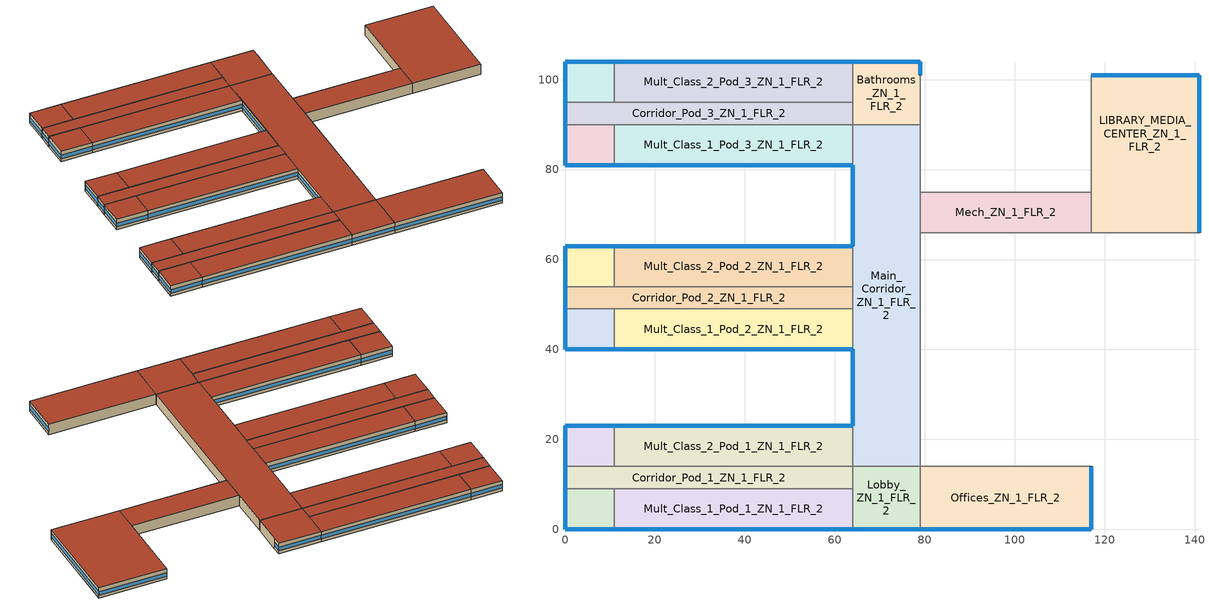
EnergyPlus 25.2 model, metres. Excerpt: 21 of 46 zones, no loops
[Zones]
Bathrooms_ZN_1_FLR_2
 floor to Bathrooms_ZN_1_FLR_1 (int_slab_floor): 64,104 79,104 79,90 64,90 z4
 wall outside (nonres_ext_wall): 79,101 79,104 64,104 z4:8
 wall to Main_Corridor_ZN_1_FLR_2 (int_wall): 64,90 79,90 z4:8
 wall to Auditorium_ZN_1_FLR_1 (nonres_ext_wall): 79,90 79,101 z4:8
 wall to Mult_Class_2_Pod_3_ZN_1_FLR_2 (int_wall): 64,104 64,95 z4:8
 wall to Corridor_Pod_3_ZN_1_FLR_2 (int_wall): 64,95 64,90 z4:8
 window (NonresWindow_U_0.37_SHGC_0.38): 79,101.05 79,103.95 z5.1:6.55; 78.95,104 64.05,104 z5.1:6.51
 roof outside (nonres_roof): 64,90 79,90 79,104 64,104 z8
Corner_Class_1_Pod_1_ZN_1_FLR_2
 floor to Corner_Class_1_Pod_1_ZN_1_FLR_1 (int_slab_floor): 0,9 11,9 11,0 0,0 z4
 wall outside (nonres_ext_wall): 0,9 0,0 11,0 z4:8
 wall to Mult_Class_1_Pod_1_ZN_1_FLR_2 (int_wall): 11,0 11,9 z4:8
 wall to Corridor_Pod_1_ZN_1_FLR_2 (int_wall): 11,9 0,9 z4:8
 window (NonresWindow_U_0.37_SHGC_0.38): 0.05,0 10.95,0 z5.1:6.51; 0,8.95 0,0.05 z5.1:6.52
 roof outside (nonres_roof): 0,0 11,0 11,9 0,9 z8
Corner_Class_1_Pod_2_ZN_1_FLR_2
 floor to Corner_Class_1_Pod_2_ZN_1_FLR_1 (int_slab_floor): 0,49 11,49 11,40 0,40 z4
 wall outside (nonres_ext_wall): 0,49 0,40 11,40 z4:8
 wall to Mult_Class_1_Pod_2_ZN_1_FLR_2 (int_wall): 11,40 11,49 z4:8
 wall to Corridor_Pod_2_ZN_1_FLR_2 (int_wall): 11,49 0,49 z4:8
 window (NonresWindow_U_0.37_SHGC_0.38): 0.05,40 10.95,40 z5.1:6.51; 0,48.95 0,40.05 z5.1:6.52
 roof outside (nonres_roof): 0,40 11,40 11,49 0,49 z8
Corner_Class_1_Pod_3_ZN_1_FLR_2
 floor to Corner_Class_1_Pod_3_ZN_1_FLR_1 (int_slab_floor): 0,90 11,90 11,81 0,81 z4
 wall outside (nonres_ext_wall): 0,90 0,81 11,81 z4:8
 wall to Mult_Class_1_Pod_3_ZN_1_FLR_2 (int_wall): 11,81 11,90 z4:8
 wall to Corridor_Pod_3_ZN_1_FLR_2 (int_wall): 11,90 0,90 z4:8
 window (NonresWindow_U_0.37_SHGC_0.38): 0.05,81 10.95,81 z5.1:6.51; 0,89.95 0,81.05 z5.1:6.52
 roof outside (nonres_roof): 0,81 11,81 11,90 0,90 z8
Corner_Class_2_Pod_1_ZN_1_FLR_2
 floor to Corner_Class_2_Pod_1_ZN_1_FLR_1 (int_slab_floor): 0,23 11,23 11,14 0,14 z4
 wall outside (nonres_ext_wall): 11,23 0,23 0,14 z4:8
 wall to Corridor_Pod_1_ZN_1_FLR_2 (int_wall): 0,14 11,14 z4:8
 wall to Mult_Class_2_Pod_1_ZN_1_FLR_2 (int_wall): 11,14 11,23 z4:8
 window (NonresWindow_U_0.37_SHGC_0.38): 10.95,23 0.05,23 z5.1:6.51; 0,22.95 0,14.05 z5.1:6.52
 roof outside (nonres_roof): 0,14 11,14 11,23 0,23 z8
Corner_Class_2_Pod_2_ZN_1_FLR_2
 floor to Corner_Class_2_Pod_2_ZN_1_FLR_1 (int_slab_floor): 0,63 11,63 11,54 0,54 z4
 wall outside (nonres_ext_wall): 11,63 0,63 0,54 z4:8
 wall to Corridor_Pod_2_ZN_1_FLR_2 (int_wall): 0,54 11,54 z4:8
 wall to Mult_Class_2_Pod_2_ZN_1_FLR_2 (int_wall): 11,54 11,63 z4:8
 window (NonresWindow_U_0.37_SHGC_0.38): 10.95,63 0.05,63 z5.1:6.51; 0,62.95 0,54.05 z5.1:6.52
 roof outside (nonres_roof): 0,54 11,54 11,63 0,63 z8
Corner_Class_2_Pod_3_ZN_1_FLR_2
 floor to Corner_Class_2_Pod_3_ZN_1_FLR_1 (int_slab_floor): 0,104 11,104 11,95 0,95 z4
 wall outside (nonres_ext_wall): 11,104 0,104 0,95 z4:8
 wall to Corridor_Pod_3_ZN_1_FLR_2 (int_wall): 0,95 11,95 z4:8
 wall to Mult_Class_2_Pod_3_ZN_1_FLR_2 (int_wall): 11,95 11,104 z4:8
 window (NonresWindow_U_0.37_SHGC_0.38): 10.95,104 0.05,104 z5.1:6.51; 0,103.95 0,95.05 z5.1:6.52
 roof outside (nonres_roof): 0,95 11,95 11,104 0,104 z8
Corridor_Pod_1_ZN_1_FLR_2
 floor to Corridor_Pod_1_ZN_1_FLR_1 (int_slab_floor): 0,14 64,14 64,9 0,9 z4
 wall outside (nonres_ext_wall): 0,14 0,9 z4:8
 wall to Mult_Class_1_Pod_1_ZN_1_FLR_2 (int_wall): 11,9 64,9 z4:8
 wall to Lobby_ZN_1_FLR_2 (int_wall): 64,9 64,14 z4:8
 wall to Mult_Class_2_Pod_1_ZN_1_FLR_2 (int_wall): 64,14 11,14 z4:8
 window (NonresWindow_U_0.37_SHGC_0.38): 0,13.95 0,9.05 z5.1:6.53
 roof outside (nonres_roof): 0,9 64,9 64,14 0,14 z8
Corridor_Pod_2_ZN_1_FLR_2
 floor to Corridor_Pod_2_ZN_1_FLR_1 (int_slab_floor): 0,54 64,54 64,49 0,49 z4
 wall outside (nonres_ext_wall): 0,54 0,49 z4:8
 wall to Mult_Class_1_Pod_2_ZN_1_FLR_2 (int_wall): 11,49 64,49 z4:8
 wall to Main_Corridor_ZN_1_FLR_2 (int_wall): 64,49 64,54 z4:8
 wall to Mult_Class_2_Pod_2_ZN_1_FLR_2 (int_wall): 64,54 11,54 z4:8
 window (NonresWindow_U_0.37_SHGC_0.38): 0,53.95 0,49.05 z5.1:6.53
 roof outside (nonres_roof): 0,49 64,49 64,54 0,54 z8
Corridor_Pod_3_ZN_1_FLR_2
 floor to Corridor_Pod_3_ZN_1_FLR_1 (int_slab_floor): 0,95 64,95 64,90 0,90 z4
 wall outside (nonres_ext_wall): 0,95 0,90 z4:8
 wall to Mult_Class_1_Pod_3_ZN_1_FLR_2 (int_wall): 11,90 64,90 z4:8
 wall to Mult_Class_2_Pod_3_ZN_1_FLR_2 (int_wall): 64,95 11,95 z4:8
 window (NonresWindow_U_0.37_SHGC_0.38): 0,94.95 0,90.05 z5.1:6.53
 roof outside (nonres_roof): 0,90 64,90 64,95 0,95 z8
LIBRARY_MEDIA_CENTER_ZN_1_FLR_2
 floor to Kitchen_ZN_1_FLR_1 (int_slab_floor): 117,75 141,75 141,66 117,66 z4
 floor to Cafeteria_ZN_1_FLR_1 (int_slab_floor): 117,101 141,101 141,75 117,75 z4
 wall outside (nonres_ext_wall): 141,66 141,101 117,101 z4:8
 wall to Aux_Gym_ZN_1_FLR_1 (int_wall): 117,66 141,66 z4:8
 wall to Mech_ZN_1_FLR_2 (int_wall): 117,75 117,66 z4:8
 wall to Auditorium_ZN_1_FLR_1 (int_wall): 117,101 117,75 z4:8
 window (NonresWindow_U_0.37_SHGC_0.38): 141,66.05 141,100.95 z5.1:6.5; 140.95,101 117.05,101 z5.1:6.51
 roof outside (nonres_roof): 117,66 141,66 141,101 117,101 z8
Lobby_ZN_1_FLR_2
 floor to Lobby_ZN_1_FLR_1 (int_slab_floor): 64,14 79,14 79,0 64,0 z4
 wall outside (nonres_ext_wall): 64,0 79,0 z4:8
 wall to Offices_ZN_1_FLR_2 (int_wall): 79,0 79,14 z4:8
 wall to Main_Corridor_ZN_1_FLR_2 (int_wall): 79,14 64,14 z4:8
 wall to Mult_Class_1_Pod_1_ZN_1_FLR_2 (int_wall): 64,9 64,0 z4:8
 window (NonresWindow_U_0.37_SHGC_0.38): 64.05,0 78.95,0 z5.1:6.51
 roof outside (nonres_roof): 64,0 79,0 79,14 64,14 z8
Main_Corridor_ZN_1_FLR_2
 floor to Main_Corridor_ZN_1_FLR_1 (int_slab_floor): 64,90 79,90 79,14 64,14 z4
 wall outside (nonres_ext_wall): 64,81 64,63 / 64,40 64,23 z4:8
 wall to Gym_ZN_1_FLR_1 (int_wall): 79,14 79,66 z4:8
 wall to Mech_ZN_1_FLR_2 (int_wall): 79,66 79,75 z4:8
 wall to Auditorium_ZN_1_FLR_1 (nonres_ext_wall): 79,75 79,90 z4:8
 wall to Mult_Class_1_Pod_3_ZN_1_FLR_2 (int_wall): 64,90 64,81 z4:8
 wall to Mult_Class_2_Pod_2_ZN_1_FLR_2 (int_wall): 64,63 64,54 z4:8
 wall to Mult_Class_1_Pod_2_ZN_1_FLR_2 (int_wall): 64,49 64,40 z4:8
 wall to Mult_Class_2_Pod_1_ZN_1_FLR_2 (int_wall): 64,23 64,14 z4:8
 window (NonresWindow_U_0.37_SHGC_0.38): 64,80.95 64,63.05 / 64,39.95 64,23.05 z5.1:6.51
 roof outside (nonres_roof): 64,14 79,14 79,90 64,90 z8
Mech_ZN_1_FLR_2
 floor to Mech_ZN_1_FLR_1 (int_slab_floor): 79,75 117,75 117,66 79,66 z4
 wall to Gym_ZN_1_FLR_1 (int_wall): 79,66 117,66 z4:8
 wall to Auditorium_ZN_1_FLR_1 (int_wall): 117,75 79,75 z4:8
 roof outside (nonres_roof): 79,66 117,66 117,75 79,75 z8
Mult_Class_1_Pod_1_ZN_1_FLR_2
 floor to Mult_Class_1_Pod_1_ZN_1_FLR_1 (int_slab_floor): 11,9 64,9 64,0 11,0 z4
 wall outside (nonres_ext_wall): 11,0 64,0 z4:8
 window (NonresWindow_U_0.37_SHGC_0.38): 11.05,0 63.95,0 z5.1:6.5
 roof outside (nonres_roof): 11,0 64,0 64,9 11,9 z8
Mult_Class_1_Pod_2_ZN_1_FLR_2
 floor to Mult_Class_1_Pod_2_ZN_1_FLR_1 (int_slab_floor): 11,49 64,49 64,40 11,40 z4
 wall outside (nonres_ext_wall): 11,40 64,40 z4:8
 window (NonresWindow_U_0.37_SHGC_0.38): 11.05,40 63.95,40 z5.1:6.5
 roof outside (nonres_roof): 11,40 64,40 64,49 11,49 z8
Mult_Class_1_Pod_3_ZN_1_FLR_2
 floor to Mult_Class_1_Pod_3_ZN_1_FLR_1 (int_slab_floor): 11,90 64,90 64,81 11,81 z4
 wall outside (nonres_ext_wall): 11,81 64,81 z4:8
 window (NonresWindow_U_0.37_SHGC_0.38): 11.05,81 63.95,81 z5.1:6.5
 roof outside (nonres_roof): 11,81 64,81 64,90 11,90 z8
Mult_Class_2_Pod_1_ZN_1_FLR_2
 floor to Mult_Class_2_Pod_1_ZN_1_FLR_1 (int_slab_floor): 11,23 64,23 64,14 11,14 z4
 wall outside (nonres_ext_wall): 64,23 11,23 z4:8
 window (NonresWindow_U_0.37_SHGC_0.38): 63.95,23 11.05,23 z5.1:6.5
 roof outside (nonres_roof): 11,14 64,14 64,23 11,23 z8
Mult_Class_2_Pod_2_ZN_1_FLR_2
 floor to Mult_Class_2_Pod_2_ZN_1_FLR_1 (int_slab_floor): 11,63 64,63 64,54 11,54 z4
 wall outside (nonres_ext_wall): 64,63 11,63 z4:8
 window (NonresWindow_U_0.37_SHGC_0.38): 63.95,63 11.05,63 z5.1:6.5
 roof outside (nonres_roof): 11,54 64,54 64,63 11,63 z8
Mult_Class_2_Pod_3_ZN_1_FLR_2
 floor to Mult_Class_2_Pod_3_ZN_1_FLR_1 (int_slab_floor): 11,104 64,104 64,95 11,95 z4
 wall outside (nonres_ext_wall): 64,104 11,104 z4:8
 window (NonresWindow_U_0.37_SHGC_0.38): 63.95,104 11.05,104 z5.1:6.5
 roof outside (nonres_roof): 11,95 64,95 64,104 11,104 z8
Offices_ZN_1_FLR_2
 floor to Offices_ZN_1_FLR_1 (int_slab_floor): 79,14 117,14 117,0 79,0 z4
 wall outside (nonres_ext_wall): 79,0 117,0 117,14 z4:8
 wall to Gym_ZN_1_FLR_1 (int_wall): 117,14 79,14 z4:8
 window (NonresWindow_U_0.37_SHGC_0.38): 79.05,0 116.95,0 z5.1:6.5; 117,0.05 117,13.95 z5.1:6.51
 roof outside (nonres_roof): 79,0 117,0 117,14 79,14 z8
[Building]
SchoolSecondary: Loads convergence tolerance value=0.04; Maximum number of warmup days=15; Minimum number of warmup days=6; North axis=0; Solar distribution=FullInteriorAndExterior; Temperature convergence tolerance value=0.2; Terrain=City
[Site:GroundTemperature:FCfactorMethod]
January ground temperature=7.1; February ground temperature=3; March ground temperature=-1; April ground temperature=0.8; May ground temperature=-0.2; June ground temperature=4.8; July ground temperature=6.1; August ground temperature=13.7; September ground temperature=22.2; October ground temperature=22.7; November ground temperature=21.7; December ground temperature=18.5
[Site:Location]
Denver-Aurora-Buckley.AFB_CO_USA WMO=724695: Elevation=1726; Latitude=39.72; Longitude=-104.75; Time zone=-7
[Site:WaterMainsTemperature]
Annual average outdoor air temperature=9.95; Calculation method=Correlation; Maximum difference in monthly average outdoor air temperatures=23.7
[SizingPeriod:DesignDay] Barometric pressure=82237; Day of month=21; Daylight saving time indicator=No; Dry bulb temperature range modifier type=DefaultMultipliers; Humidity condition type=WetBulb; Rain indicator=No; Snow indicator=No
Name | Ashrae clear sky optical depth for beam irradiance taub | Ashrae clear sky optical depth for diffuse irradiance taud | Daily dry bulb temperature range | Day type | Maximum dry bulb temperature | Month | Solar model indicator | Wetbulb or dewpoint at maximum dry bulb | Wind direction | Wind speed | Sky clearness
Denver-Aurora-Buckley.AFB_CO_USA Ann Clg .4% Condns DB=>MWB | 0.423 | 2.02 | 14.8 | SummerDesignDay | 33.9 | 7 | ASHRAETau | 15 | 30 | 3.6
Denver-Aurora-Buckley.AFB_CO_USA Ann Htg 99.6% Condns DB |  |  | 0 | WinterDesignDay | -17.9 | 12 | ASHRAEClearSky | -17.9 | 180 | 2.5 | 0
[Construction]
InteriorFurnishings: Std Wood 6inch
NonresWindow_U_0.37_SHGC_0.38: Nonres Window Glazing Layer
int_slab_floor: 100mm Normalweight concrete floor, CP02 CARPET PAD
int_wall: G01 13mm gypsum board, G01 13mm gypsum board
nonres_ext_wall: F07 25mm stucco, G01 16mm gypsum board, Nonres_Exterior_Wall_Insulation, G01 16mm gypsum board
nonres_roof: F13 Built-up roofing, Nonres_Roof_Insulation, F08 Metal surface
[Material]
Name | Conductivity | Density | Roughness | Specific heat | Thickness | Solar absorptance | Thermal absorptance | Visible absorptance
100mm Normalweight concrete floor | 2.31 | 2322 | MediumRough | 832 | 0.1016
F07 25mm stucco | 0.72 | 1856 | Smooth | 840 | 0.0254 | 0.7 | 0.9 | 0.7
F08 Metal surface | 45.28 | 7824 | Smooth | 500 | 0.0008
F13 Built-up roofing | 0.16 | 1120 | Rough | 1460 | 0.0095 | 0.77 | 0.9
G01 13mm gypsum board | 0.16 | 800 | Smooth | 1090 | 0.0127 | 0.7 | 0.9 | 0.5
G01 16mm gypsum board | 0.16 | 800 | MediumSmooth | 1090 | 0.0159
Std Wood 6inch | 0.12 | 540 | MediumSmooth | 1210 | 0.15 | 0.7 | 0.9 | 0.7
[Material:NoMass] Solar absorptance=0.7; Thermal absorptance=0.9
Name | Roughness | Thermal resistance | Visible absorptance
CP02 CARPET PAD | VeryRough | 0.21648 | 0.8
Nonres_Exterior_Wall_Insulation | MediumSmooth | 2.81828 | 0.7
Nonres_Roof_Insulation | MediumSmooth | 5.30668 | 0.7
[WindowMaterial:SimpleGlazingSystem]
Nonres Window Glazing Layer: Solar heat gain coefficient=0.38; U factor=2.10096; Visible transmittance=0.418
[Daylighting:Controls] Daylighting method=SplitFlux; Lighting control type=ContinuousOff; Maximum allowable discomfort glare index=22; Minimum input power fraction for continuous or continuousoff dimming control=0.2; Minimum light output fraction for continuous or continuousoff dimming control=0.2; Number of stepped control steps=3; Probability lighting will be reset when needed in manual stepped control=1
Name | Daylighting reference point name 1 | Fraction of lights controlled by reference point 1 | Illuminance setpoint at reference point 1 | Daylighting reference point name 2 | Fraction of lights controlled by reference point 2 | Illuminance setpoint at reference point 2 | Glare calculation azimuth angle of view direction clockwise from zone y axis | Glare calculation daylighting reference point | Zone or space
Corner_Class_1_Pod_1_ZN_1_FLR_2_DaylCtrl | Corner_Class_1_Pod_1_ZN_1_FLR_2_DaylRefPt1 | 0.56 | 377 | Corner_Class_1_Pod_1_ZN_1_FLR_2_DaylRefPt2 | 0.2 | 377 | 180 | Corner_Class_1_Pod_1_ZN_1_FLR_2_DaylRefPt1 | Corner_Class_1_Pod_1_ZN_1_FLR_2
Corner_Class_1_Pod_2_ZN_1_FLR_2_DaylCtrl | Corner_Class_1_Pod_2_ZN_1_FLR_2_DaylRefPt1 | 0.56 | 377 | Corner_Class_1_Pod_2_ZN_1_FLR_2_DaylRefPt2 | 0.2 | 377 | 180 | Corner_Class_1_Pod_2_ZN_1_FLR_2_DaylRefPt1 | Corner_Class_1_Pod_2_ZN_1_FLR_2
Corner_Class_1_Pod_3_ZN_1_FLR_2_DaylCtrl | Corner_Class_1_Pod_3_ZN_1_FLR_2_DaylRefPt1 | 0.56 | 377 | Corner_Class_1_Pod_3_ZN_1_FLR_2_DaylRefPt2 | 0.2 | 377 | 180 | Corner_Class_1_Pod_3_ZN_1_FLR_2_DaylRefPt1 | Corner_Class_1_Pod_3_ZN_1_FLR_2
Corner_Class_2_Pod_1_ZN_1_FLR_2_DaylCtrl | Corner_Class_2_Pod_1_ZN_1_FLR_2_DaylRefPt1 | 0.56 | 377 | Corner_Class_2_Pod_1_ZN_1_FLR_2_DaylRefPt2 | 0.2 | 377 | 270 | Corner_Class_2_Pod_1_ZN_1_FLR_2_DaylRefPt1 | Corner_Class_2_Pod_1_ZN_1_FLR_2
Corner_Class_2_Pod_2_ZN_1_FLR_2_DaylCtrl | Corner_Class_2_Pod_2_ZN_1_FLR_2_DaylRefPt1 | 0.56 | 377 | Corner_Class_2_Pod_2_ZN_1_FLR_2_DaylRefPt2 | 0.2 | 377 | 270 | Corner_Class_2_Pod_2_ZN_1_FLR_2_DaylRefPt1 | Corner_Class_2_Pod_2_ZN_1_FLR_2
Corner_Class_2_Pod_3_ZN_1_FLR_2_DaylCtrl | Corner_Class_2_Pod_3_ZN_1_FLR_2_DaylRefPt1 | 0.56 | 377 | Corner_Class_2_Pod_3_ZN_1_FLR_2_DaylRefPt2 | 0.2 | 377 | 270 | Corner_Class_2_Pod_3_ZN_1_FLR_2_DaylRefPt1 | Corner_Class_2_Pod_3_ZN_1_FLR_2
LIBRARY_MEDIA_CENTER_ZN_1_FLR_2_DaylCtrl | LIBRARY_MEDIA_CENTER_ZN_1_FLR_2_DaylRefPt1 | 0.21 | 538 | LIBRARY_MEDIA_CENTER_ZN_1_FLR_2_DaylRefPt2 | 0.11 | 538 | 0 | LIBRARY_MEDIA_CENTER_ZN_1_FLR_2_DaylRefPt1 | LIBRARY_MEDIA_CENTER_ZN_1_FLR_2
Lobby_ZN_1_FLR_2_DaylCtrl | Lobby_ZN_1_FLR_2_DaylRefPt1 | 0.18 | 269 | Lobby_ZN_1_FLR_2_DaylRefPt2 | 0.18 | 269 | 180 | Lobby_ZN_1_FLR_2_DaylRefPt1 | Lobby_ZN_1_FLR_2
Mult_Class_1_Pod_1_ZN_1_FLR_2_DaylCtrl | Mult_Class_1_Pod_1_ZN_1_FLR_2_DaylRefPt1 | 0.28 | 377 | Mult_Class_1_Pod_1_ZN_1_FLR_2_DaylRefPt2 | 0.28 | 377 | 180 | Mult_Class_1_Pod_1_ZN_1_FLR_2_DaylRefPt1 | Mult_Class_1_Pod_1_ZN_1_FLR_2
Mult_Class_1_Pod_2_ZN_1_FLR_2_DaylCtrl | Mult_Class_1_Pod_2_ZN_1_FLR_2_DaylRefPt1 | 0.28 | 377 | Mult_Class_1_Pod_2_ZN_1_FLR_2_DaylRefPt2 | 0.28 | 377 | 180 | Mult_Class_1_Pod_2_ZN_1_FLR_2_DaylRefPt1 | Mult_Class_1_Pod_2_ZN_1_FLR_2
Mult_Class_1_Pod_3_ZN_1_FLR_2_DaylCtrl | Mult_Class_1_Pod_3_ZN_1_FLR_2_DaylRefPt1 | 0.28 | 377 | Mult_Class_1_Pod_3_ZN_1_FLR_2_DaylRefPt2 | 0.28 | 377 | 180 | Mult_Class_1_Pod_3_ZN_1_FLR_2_DaylRefPt1 | Mult_Class_1_Pod_3_ZN_1_FLR_2
Mult_Class_2_Pod_1_ZN_1_FLR_2_DaylCtrl | Mult_Class_2_Pod_1_ZN_1_FLR_2_DaylRefPt1 | 0.28 | 377 | Mult_Class_2_Pod_1_ZN_1_FLR_2_DaylRefPt2 | 0.28 | 377 | 0 | Mult_Class_2_Pod_1_ZN_1_FLR_2_DaylRefPt1 | Mult_Class_2_Pod_1_ZN_1_FLR_2
Mult_Class_2_Pod_2_ZN_1_FLR_2_DaylCtrl | Mult_Class_2_Pod_2_ZN_1_FLR_2_DaylRefPt1 | 0.28 | 377 | Mult_Class_2_Pod_2_ZN_1_FLR_2_DaylRefPt2 | 0.28 | 377 | 0 | Mult_Class_2_Pod_2_ZN_1_FLR_2_DaylRefPt1 | Mult_Class_2_Pod_2_ZN_1_FLR_2
Mult_Class_2_Pod_3_ZN_1_FLR_2_DaylCtrl | Mult_Class_2_Pod_3_ZN_1_FLR_2_DaylRefPt1 | 0.28 | 377 | Mult_Class_2_Pod_3_ZN_1_FLR_2_DaylRefPt2 | 0.28 | 377 | 0 | Mult_Class_2_Pod_3_ZN_1_FLR_2_DaylRefPt1 | Mult_Class_2_Pod_3_ZN_1_FLR_2
Offices_ZN_1_FLR_2_DaylCtrl | Offices_ZN_1_FLR_2_DaylRefPt1 | 0.36 | 323 | Offices_ZN_1_FLR_2_DaylRefPt2 | 0.08 | 323 | 180 | Offices_ZN_1_FLR_2_DaylRefPt1 | Offices_ZN_1_FLR_2
[ElectricEquipment] Design level calculation method=EquipmentLevel; End use subcategory=MiscPlug; Fraction latent=0; Fraction lost=0; Fraction radiant=0.5; Schedule=BLDG_EQUIP_SCH
Name | Design level | Zone or zonelist or space or spacelist
Bathrooms_ZN_1_FLR_2_PlugMisc_Equip | 840 | Bathrooms_ZN_1_FLR_2
Corner_Class_1_Pod_1_ZN_1_FLR_2_PlugMisc_Equip | 990 | Corner_Class_1_Pod_1_ZN_1_FLR_2
Corner_Class_1_Pod_2_ZN_1_FLR_2_PlugMisc_Equip | 990 | Corner_Class_1_Pod_2_ZN_1_FLR_2
Corner_Class_1_Pod_3_ZN_1_FLR_2_PlugMisc_Equip | 990 | Corner_Class_1_Pod_3_ZN_1_FLR_2
Corner_Class_2_Pod_1_ZN_1_FLR_2_PlugMisc_Equip | 990 | Corner_Class_2_Pod_1_ZN_1_FLR_2
Corner_Class_2_Pod_2_ZN_1_FLR_2_PlugMisc_Equip | 990 | Corner_Class_2_Pod_2_ZN_1_FLR_2
Corner_Class_2_Pod_3_ZN_1_FLR_2_PlugMisc_Equip | 990 | Corner_Class_2_Pod_3_ZN_1_FLR_2
Corridor_Pod_1_ZN_1_FLR_2_PlugMisc_Equip | 1280 | Corridor_Pod_1_ZN_1_FLR_2
Corridor_Pod_2_ZN_1_FLR_2_PlugMisc_Equip | 1280 | Corridor_Pod_2_ZN_1_FLR_2
Corridor_Pod_3_ZN_1_FLR_2_PlugMisc_Equip | 1280 | Corridor_Pod_3_ZN_1_FLR_2
LIBRARY_MEDIA_CENTER_ZN_1_FLR_2_PlugMisc_Equip | 8400 | LIBRARY_MEDIA_CENTER_ZN_1_FLR_2
Lobby_ZN_1_FLR_2_PlugMisc_Equip | 840 | Lobby_ZN_1_FLR_2
Main_Corridor_ZN_1_FLR_2_PlugMisc_Equip | 4560 | Main_Corridor_ZN_1_FLR_2
Mech_ZN_1_FLR_2_PlugMisc_Equip | 1368 | Mech_ZN_1_FLR_2
Mult_Class_1_Pod_1_ZN_1_FLR_2_PlugMisc_Equip | 4770 | Mult_Class_1_Pod_1_ZN_1_FLR_2
Mult_Class_1_Pod_2_ZN_1_FLR_2_PlugMisc_Equip | 4770 | Mult_Class_1_Pod_2_ZN_1_FLR_2
Mult_Class_1_Pod_3_ZN_1_FLR_2_PlugMisc_Equip | 9540 | Mult_Class_1_Pod_3_ZN_1_FLR_2
Mult_Class_2_Pod_1_ZN_1_FLR_2_PlugMisc_Equip | 4770 | Mult_Class_2_Pod_1_ZN_1_FLR_2
Mult_Class_2_Pod_2_ZN_1_FLR_2_PlugMisc_Equip | 4770 | Mult_Class_2_Pod_2_ZN_1_FLR_2
Mult_Class_2_Pod_3_ZN_1_FLR_2_PlugMisc_Equip | 9540 | Mult_Class_2_Pod_3_ZN_1_FLR_2
Offices_ZN_1_FLR_2_PlugMisc_Equip | 5745.6 | Offices_ZN_1_FLR_2
[EnergyManagementSystem:Program]
SET_cCL2_Pod_3_ZN_1_FLR_1_Light_EMS_Program: SET cCL2_Pod_3_ZN_1_FLR_1_LSr_IP=0.093*cCL2_Pod_3_ZN_1_FLR_1_LSr/cCL2_Pod_3_ZN_1_FLR_1_Area; IF (cCL2_Pod_3_ZN_1_FLR_1_OSr <= 0) && (cCL2_Pod_3_ZN_1_FLR_1_LSr_IP >= 0.02); SET cCL2_Pod_3_ZN_1_FLR_1_LAr = 0.02*cCL2_Pod_3_ZN_1_FLR_1_Area/0.09290304; ELSE; SET cCL2_Pod_3_ZN_1_FLR_1_LAr = NULL; ENDIF
SET_cCL2_Pod_3_ZN_1_FLR_2_Light_EMS_Program: SET cCL2_Pod_3_ZN_1_FLR_2_LSr_IP=0.093*cCL2_Pod_3_ZN_1_FLR_2_LSr/cCL2_Pod_3_ZN_1_FLR_2_Area; IF (cCL2_Pod_3_ZN_1_FLR_2_OSr <= 0) && (cCL2_Pod_3_ZN_1_FLR_2_LSr_IP >= 0.02); SET cCL2_Pod_3_ZN_1_FLR_2_LAr = 0.02*cCL2_Pod_3_ZN_1_FLR_2_Area/0.09290304; ELSE; SET cCL2_Pod_3_ZN_1_FLR_2_LAr = NULL; ENDIF
SET_cPOD1_ZN_1_FLR_1_Light_EMS_Program: SET cPOD1_ZN_1_FLR_1_LSr_IP=0.093*cPOD1_ZN_1_FLR_1_LSr/cPOD1_ZN_1_FLR_1_Area; IF (cPOD1_ZN_1_FLR_1_OSr <= 0) && (cPOD1_ZN_1_FLR_1_LSr_IP >= 0.02); SET cPOD1_ZN_1_FLR_1_LAr = 0.02*cPOD1_ZN_1_FLR_1_Area/0.09290304; ELSE; SET cPOD1_ZN_1_FLR_1_LAr = NULL; ENDIF
SET_cPOD1_ZN_1_FLR_2_Light_EMS_Program: SET cPOD1_ZN_1_FLR_2_LSr_IP=0.093*cPOD1_ZN_1_FLR_2_LSr/cPOD1_ZN_1_FLR_2_Area; IF (cPOD1_ZN_1_FLR_2_OSr <= 0) && (cPOD1_ZN_1_FLR_2_LSr_IP >= 0.02); SET cPOD1_ZN_1_FLR_2_LAr = 0.02*cPOD1_ZN_1_FLR_2_Area/0.09290304; ELSE; SET cPOD1_ZN_1_FLR_2_LAr = NULL; ENDIF
SET_cPOD2_ZN_1_FLR_1_Light_EMS_Program: SET cPOD2_ZN_1_FLR_1_LSr_IP=0.093*cPOD2_ZN_1_FLR_1_LSr/cPOD2_ZN_1_FLR_1_Area; IF (cPOD2_ZN_1_FLR_1_OSr <= 0) && (cPOD2_ZN_1_FLR_1_LSr_IP >= 0.02); SET cPOD2_ZN_1_FLR_1_LAr = 0.02*cPOD2_ZN_1_FLR_1_Area/0.09290304; ELSE; SET cPOD2_ZN_1_FLR_1_LAr = NULL; ENDIF
SET_cPOD2_ZN_1_FLR_2_Light_EMS_Program: SET cPOD2_ZN_1_FLR_2_LSr_IP=0.093*cPOD2_ZN_1_FLR_2_LSr/cPOD2_ZN_1_FLR_2_Area; IF (cPOD2_ZN_1_FLR_2_OSr <= 0) && (cPOD2_ZN_1_FLR_2_LSr_IP >= 0.02); SET cPOD2_ZN_1_FLR_2_LAr = 0.02*cPOD2_ZN_1_FLR_2_Area/0.09290304; ELSE; SET cPOD2_ZN_1_FLR_2_LAr = NULL; ENDIF
SET_cPOD3_ZN_1_FLR_1_Light_EMS_Program: SET cPOD3_ZN_1_FLR_1_LSr_IP=0.093*cPOD3_ZN_1_FLR_1_LSr/cPOD3_ZN_1_FLR_1_Area; IF (cPOD3_ZN_1_FLR_1_OSr <= 0) && (cPOD3_ZN_1_FLR_1_LSr_IP >= 0.02); SET cPOD3_ZN_1_FLR_1_LAr = 0.02*cPOD3_ZN_1_FLR_1_Area/0.09290304; ELSE; SET cPOD3_ZN_1_FLR_1_LAr = NULL; ENDIF
SET_cPOD3_ZN_1_FLR_2_Light_EMS_Program: SET cPOD3_ZN_1_FLR_2_LSr_IP=0.093*cPOD3_ZN_1_FLR_2_LSr/cPOD3_ZN_1_FLR_2_Area; IF (cPOD3_ZN_1_FLR_2_OSr <= 0) && (cPOD3_ZN_1_FLR_2_LSr_IP >= 0.02); SET cPOD3_ZN_1_FLR_2_LAr = 0.02*cPOD3_ZN_1_FLR_2_Area/0.09290304; ELSE; SET cPOD3_ZN_1_FLR_2_LAr = NULL; ENDIF
SET_mCl1_Pod_1_ZN_1_FLR_1_Light_EMS_Program: SET mCl1_Pod_1_ZN_1_FLR_1_LSr_IP=0.093*mCl1_Pod_1_ZN_1_FLR_1_LSr/mCl1_Pod_1_ZN_1_FLR_1_Area; IF (mCl1_Pod_1_ZN_1_FLR_1_OSr <= 0) && (mCl1_Pod_1_ZN_1_FLR_1_LSr_IP >= 0.02); SET mCl1_Pod_1_ZN_1_FLR_1_LAr = 0.02*mCl1_Pod_1_ZN_1_FLR_1_Area/0.09290304; ELSE; SET mCl1_Pod_1_ZN_1_FLR_1_LAr = NULL; ENDIF
[Exterior:Lights] Control option=AstronomicalClock; End use subcategory=General
Name | Design level | Schedule
Exterior_Lights_a | 441.8 | Exterior_lighting_schedule_a
Exterior_Lights_b | 2994.5 | Exterior_lighting_schedule_b_2016
Exterior_Lights_c | 2973.7 | Exterior_lighting_schedule_c_2016
[InternalMass] Construction=InteriorFurnishings
Name | Zone or zonelist | Surface area
Bathrooms_ZN_1_FLR_2_InternalMass_1 | Bathrooms_ZN_1_FLR_2 | 420
Corner_Class_1_Pod_1_ZN_1_FLR_2_InternalMass_1 | Corner_Class_1_Pod_1_ZN_1_FLR_2 | 198
Corner_Class_1_Pod_2_ZN_1_FLR_2_InternalMass_1 | Corner_Class_1_Pod_2_ZN_1_FLR_2 | 198
Corner_Class_1_Pod_3_ZN_1_FLR_2_InternalMass_1 | Corner_Class_1_Pod_3_ZN_1_FLR_2 | 198
Corner_Class_2_Pod_1_ZN_1_FLR_2_InternalMass_1 | Corner_Class_2_Pod_1_ZN_1_FLR_2 | 198
Corner_Class_2_Pod_2_ZN_1_FLR_2_InternalMass_1 | Corner_Class_2_Pod_2_ZN_1_FLR_2 | 198
Corner_Class_2_Pod_3_ZN_1_FLR_2_InternalMass_1 | Corner_Class_2_Pod_3_ZN_1_FLR_2 | 198
Corridor_Pod_1_ZN_1_FLR_2_InternalMass_1 | Corridor_Pod_1_ZN_1_FLR_2 | 640
Corridor_Pod_2_ZN_1_FLR_2_InternalMass_1 | Corridor_Pod_2_ZN_1_FLR_2 | 640
Corridor_Pod_3_ZN_1_FLR_2_InternalMass_1 | Corridor_Pod_3_ZN_1_FLR_2 | 640
LIBRARY_MEDIA_CENTER_ZN_1_FLR_2_InternalMass_1 | LIBRARY_MEDIA_CENTER_ZN_1_FLR_2 | 1680
Lobby_ZN_1_FLR_2_InternalMass_1 | Lobby_ZN_1_FLR_2 | 420
Main_Corridor_ZN_1_FLR_2_InternalMass_1 | Main_Corridor_ZN_1_FLR_2 | 2280
Mech_ZN_1_FLR_2_InternalMass_1 | Mech_ZN_1_FLR_2 | 684
Mult_Class_1_Pod_1_ZN_1_FLR_2_InternalMass_1 | Mult_Class_1_Pod_1_ZN_1_FLR_2 | 954
Mult_Class_1_Pod_2_ZN_1_FLR_2_InternalMass_1 | Mult_Class_1_Pod_2_ZN_1_FLR_2 | 954
Mult_Class_1_Pod_3_ZN_1_FLR_2_InternalMass_1 | Mult_Class_1_Pod_3_ZN_1_FLR_2 | 954
Mult_Class_2_Pod_1_ZN_1_FLR_2_InternalMass_1 | Mult_Class_2_Pod_1_ZN_1_FLR_2 | 954
Mult_Class_2_Pod_2_ZN_1_FLR_2_InternalMass_1 | Mult_Class_2_Pod_2_ZN_1_FLR_2 | 954
Mult_Class_2_Pod_3_ZN_1_FLR_2_InternalMass_1 | Mult_Class_2_Pod_3_ZN_1_FLR_2 | 954
Offices_ZN_1_FLR_2_InternalMass_1 | Offices_ZN_1_FLR_2 | 1064
[Lights] Design level calculation method=Watts/Area; End use subcategory=LightsWired; Fraction radiant=0.37; Fraction replaceable=1; Fraction visible=0.2; Return air fraction=0; Return air fraction calculated from plenum temperature=No
Name | Schedule | Watts per floor area | Zone or zonelist or space or spacelist
Bathrooms_ZN_1_FLR_2_Lights | BLDG_LIGHT_BATH_SCH | 6.78126 | Bathrooms_ZN_1_FLR_2
Corner_Class_1_Pod_1_ZN_1_FLR_2_Lights | BLDG_LIGHT_CLASSROOM_SCH | 7.64238 | Corner_Class_1_Pod_1_ZN_1_FLR_2
Corner_Class_1_Pod_2_ZN_1_FLR_2_Lights | BLDG_LIGHT_CLASSROOM_SCH | 7.64238 | Corner_Class_1_Pod_2_ZN_1_FLR_2
Corner_Class_1_Pod_3_ZN_1_FLR_2_Lights | BLDG_LIGHT_CLASSROOM_SCH | 7.64238 | Corner_Class_1_Pod_3_ZN_1_FLR_2
Corner_Class_2_Pod_1_ZN_1_FLR_2_Lights | BLDG_LIGHT_CLASSROOM_SCH | 7.64238 | Corner_Class_2_Pod_1_ZN_1_FLR_2
Corner_Class_2_Pod_2_ZN_1_FLR_2_Lights | BLDG_LIGHT_CLASSROOM_SCH | 7.64238 | Corner_Class_2_Pod_2_ZN_1_FLR_2
Corner_Class_2_Pod_3_ZN_1_FLR_2_Lights | BLDG_LIGHT_CLASSROOM_SCH | 7.64238 | Corner_Class_2_Pod_3_ZN_1_FLR_2
Corridor_Pod_1_ZN_1_FLR_2_Lights | BLDG_LIGHT_CORRIDOR_SCH | 4.4132 | Corridor_Pod_1_ZN_1_FLR_2
Corridor_Pod_2_ZN_1_FLR_2_Lights | BLDG_LIGHT_CORRIDOR_SCH | 4.4132 | Corridor_Pod_2_ZN_1_FLR_2
Corridor_Pod_3_ZN_1_FLR_2_Lights | BLDG_LIGHT_CORRIDOR_SCH | 4.4132 | Corridor_Pod_3_ZN_1_FLR_2
LIBRARY_MEDIA_CENTER_ZN_1_FLR_2_Lights | BLDG_LIGHT_LIBRARY_SCH | 8.93405 | LIBRARY_MEDIA_CENTER_ZN_1_FLR_2
Lobby_ZN_1_FLR_2_Lights | BLDG_LIGHT_LOBBYFLR1_SCH | 9.04168 | Lobby_ZN_1_FLR_2
Main_Corridor_ZN_1_FLR_2_Lights | BLDG_LIGHT_CORRIDOR_SCH | 4.4132 | Main_Corridor_ZN_1_FLR_2
Mech_ZN_1_FLR_2_Lights | BLDG_LIGHT_MECHANIC_SCH | 10.2257 | Mech_ZN_1_FLR_2
Mult_Class_1_Pod_1_ZN_1_FLR_2_Lights | BLDG_LIGHT_CLASSROOM_SCH | 7.64238 | Mult_Class_1_Pod_1_ZN_1_FLR_2
Mult_Class_1_Pod_2_ZN_1_FLR_2_Lights | BLDG_LIGHT_CLASSROOM_SCH | 7.64238 | Mult_Class_1_Pod_2_ZN_1_FLR_2
Mult_Class_1_Pod_3_ZN_1_FLR_2_Lights | BLDG_LIGHT_CLASSROOM_SCH | 7.64238 | Mult_Class_1_Pod_3_ZN_1_FLR_2
Mult_Class_2_Pod_1_ZN_1_FLR_2_Lights | BLDG_LIGHT_CLASSROOM_SCH | 7.64238 | Mult_Class_2_Pod_1_ZN_1_FLR_2
Mult_Class_2_Pod_2_ZN_1_FLR_2_Lights | BLDG_LIGHT_CLASSROOM_SCH | 7.64238 | Mult_Class_2_Pod_2_ZN_1_FLR_2
Mult_Class_2_Pod_3_ZN_1_FLR_2_Lights | BLDG_LIGHT_CLASSROOM_SCH | 7.64238 | Mult_Class_2_Pod_3_ZN_1_FLR_2
Offices_ZN_1_FLR_2_Lights | BLDG_LIGHT_OFFICE_SCH | 7.96529 | Offices_ZN_1_FLR_2
[People] Activity level schedule=ACTIVITY_SCH; Air velocity schedule=AIR_VELO_SCH; Clothing insulation calculation method=ClothingInsulationSchedule; Clothing insulation schedule=CLOTHING_SCH; Enable ashrae 55 comfort warnings=No; Fraction radiant=0.3; Mean radiant temperature calculation type=EnclosureAveraged; Sensible heat fraction=Autocalculate; Thermal comfort model 1 type=Fanger; Work efficiency schedule=WORK_EFF_SCH
Name | Number of people calculation method | Number of people schedule | Zone or zonelist or space or spacelist | Floor area per person
Bathrooms_ZN_1_FLR_2 | People | BLDG_OCC_SCH | Bathrooms_ZN_1_FLR_2
Corner_Class_1_Pod_1_ZN_1_FLR_2 | Area/Person | BLDG_OCC_SCH | Corner_Class_1_Pod_1_ZN_1_FLR_2 | 2.654
Corner_Class_1_Pod_2_ZN_1_FLR_2 | Area/Person | BLDG_OCC_SCH | Corner_Class_1_Pod_2_ZN_1_FLR_2 | 2.654
Corner_Class_1_Pod_3_ZN_1_FLR_2 | Area/Person | BLDG_OCC_SCH | Corner_Class_1_Pod_3_ZN_1_FLR_2 | 2.654
Corner_Class_2_Pod_1_ZN_1_FLR_2 | Area/Person | BLDG_OCC_SCH | Corner_Class_2_Pod_1_ZN_1_FLR_2 | 2.654
Corner_Class_2_Pod_2_ZN_1_FLR_2 | Area/Person | BLDG_OCC_SCH | Corner_Class_2_Pod_2_ZN_1_FLR_2 | 2.654
Corner_Class_2_Pod_3_ZN_1_FLR_2 | Area/Person | BLDG_OCC_SCH | Corner_Class_2_Pod_3_ZN_1_FLR_2 | 2.654
Corridor_Pod_1_ZN_1_FLR_2 | People | BLDG_OCC_SCH | Corridor_Pod_1_ZN_1_FLR_2
Corridor_Pod_2_ZN_1_FLR_2 | People | BLDG_OCC_SCH | Corridor_Pod_2_ZN_1_FLR_2
Corridor_Pod_3_ZN_1_FLR_2 | People | BLDG_OCC_SCH | Corridor_Pod_3_ZN_1_FLR_2
LIBRARY_MEDIA_CENTER_ZN_1_FLR_2 | Area/Person | BLDG_OCC_SCH | LIBRARY_MEDIA_CENTER_ZN_1_FLR_2 | 9.289
Mech_ZN_1_FLR_2 | People | BLDG_OCC_SCH | Mech_ZN_1_FLR_2
Mult_Class_1_Pod_1_ZN_1_FLR_2 | Area/Person | BLDG_OCC_SCH | Mult_Class_1_Pod_1_ZN_1_FLR_2 | 2.654
Mult_Class_1_Pod_2_ZN_1_FLR_2 | Area/Person | BLDG_OCC_SCH | Mult_Class_1_Pod_2_ZN_1_FLR_2 | 2.654
Mult_Class_1_Pod_3_ZN_1_FLR_2 | Area/Person | BLDG_OCC_SCH_Extend | Mult_Class_1_Pod_3_ZN_1_FLR_2 | 2.654
Mult_Class_2_Pod_1_ZN_1_FLR_2 | Area/Person | BLDG_OCC_SCH | Mult_Class_2_Pod_1_ZN_1_FLR_2 | 2.654
Mult_Class_2_Pod_2_ZN_1_FLR_2 | Area/Person | BLDG_OCC_SCH | Mult_Class_2_Pod_2_ZN_1_FLR_2 | 2.654
Mult_Class_2_Pod_3_ZN_1_FLR_2 | Area/Person | BLDG_OCC_SCH_Extend | Mult_Class_2_Pod_3_ZN_1_FLR_2 | 2.654
Offices_ZN_1_FLR_2 | Area/Person | BLDG_OCC_SCH_Offices_w_SB | Offices_ZN_1_FLR_2 | 18.579
[Zone] Ceiling height=4; Floor area=Autocalculate; Multiplier=1; Part of total floor area=Yes; Type=1
Name | Volume
Bathrooms_ZN_1_FLR_2; Lobby_ZN_1_FLR_2 | 840
Corner_Class_1_Pod_1_ZN_1_FLR_2; Corner_Class_1_Pod_2_ZN_1_FLR_2; Corner_Class_1_Pod_3_ZN_1_FLR_2; Corner_Class_2_Pod_1_ZN_1_FLR_2; Corner_Class_2_Pod_2_ZN_1_FLR_2; Corner_Class_2_Pod_3_ZN_1_FLR_2 | 396
Corridor_Pod_1_ZN_1_FLR_2; Corridor_Pod_2_ZN_1_FLR_2; Corridor_Pod_3_ZN_1_FLR_2 | 1280
LIBRARY_MEDIA_CENTER_ZN_1_FLR_2 | 3360
Main_Corridor_ZN_1_FLR_2 | 4560
Mech_ZN_1_FLR_2 | 1368
Mult_Class_1_Pod_1_ZN_1_FLR_2; Mult_Class_1_Pod_2_ZN_1_FLR_2; Mult_Class_1_Pod_3_ZN_1_FLR_2; Mult_Class_2_Pod_1_ZN_1_FLR_2; Mult_Class_2_Pod_2_ZN_1_FLR_2; Mult_Class_2_Pod_3_ZN_1_FLR_2 | 1908
Offices_ZN_1_FLR_2 | 2128
[ZoneInfiltration:DesignFlowRate] Constant term coefficient=0; Design flow rate calculation method=Flow/ExteriorArea; Schedule=INFIL_SCH_PNNL; Temperature term coefficient=0; Velocity squared term coefficient=0; Velocity term coefficient=0.224
Name | Flow rate per exterior surface area | Zone or zonelist or space or spacelist
Bathrooms_ZN_1_FLR_2_Infiltration | 0.00020255 | Bathrooms_ZN_1_FLR_2
Corner_Class_1_Pod_1_ZN_1_FLR_2_Infiltration | 0.000254325 | Corner_Class_1_Pod_1_ZN_1_FLR_2
Corner_Class_1_Pod_2_ZN_1_FLR_2_Infiltration | 0.000254325 | Corner_Class_1_Pod_2_ZN_1_FLR_2
Corner_Class_1_Pod_3_ZN_1_FLR_2_Infiltration | 0.000254325 | Corner_Class_1_Pod_3_ZN_1_FLR_2
Corner_Class_2_Pod_1_ZN_1_FLR_2_Infiltration | 0.000254325 | Corner_Class_2_Pod_1_ZN_1_FLR_2
Corner_Class_2_Pod_2_ZN_1_FLR_2_Infiltration | 0.000254325 | Corner_Class_2_Pod_2_ZN_1_FLR_2
Corner_Class_2_Pod_3_ZN_1_FLR_2_Infiltration | 0.000254325 | Corner_Class_2_Pod_3_ZN_1_FLR_2
Corridor_Pod_1_ZN_1_FLR_2_Infiltration | 3.35686e-05 | Corridor_Pod_1_ZN_1_FLR_2
Corridor_Pod_2_ZN_1_FLR_2_Infiltration | 3.35686e-05 | Corridor_Pod_2_ZN_1_FLR_2
Corridor_Pod_3_ZN_1_FLR_2_Infiltration | 3.35686e-05 | Corridor_Pod_3_ZN_1_FLR_2
LIBRARY_MEDIA_CENTER_ZN_1_FLR_2_Infiltration | 0.000124602 | LIBRARY_MEDIA_CENTER_ZN_1_FLR_2
Lobby_ZN_1_FLR_2_Infiltration | 0.000126309 | Lobby_ZN_1_FLR_2
Main_Corridor_ZN_1_FLR_2_Infiltration | 8.4775e-05 | Main_Corridor_ZN_1_FLR_2
Mech_ZN_1_FLR_2_Infiltration | 0 | Mech_ZN_1_FLR_2
Mult_Class_1_Pod_1_ZN_1_FLR_2_Infiltration | 0.00017524 | Mult_Class_1_Pod_1_ZN_1_FLR_2
Mult_Class_1_Pod_2_ZN_1_FLR_2_Infiltration | 0.00017524 | Mult_Class_1_Pod_2_ZN_1_FLR_2
Mult_Class_1_Pod_3_ZN_1_FLR_2_Infiltration | 0.00017524 | Mult_Class_1_Pod_3_ZN_1_FLR_2
Mult_Class_2_Pod_1_ZN_1_FLR_2_Infiltration | 0.00017524 | Mult_Class_2_Pod_1_ZN_1_FLR_2
Mult_Class_2_Pod_2_ZN_1_FLR_2_Infiltration | 0.00017524 | Mult_Class_2_Pod_2_ZN_1_FLR_2
Mult_Class_2_Pod_3_ZN_1_FLR_2_Infiltration | 0.00017524 | Mult_Class_2_Pod_3_ZN_1_FLR_2
Offices_ZN_1_FLR_2_Infiltration | 0.000159878 | Offices_ZN_1_FLR_2
[Schedule:Compact]
ACTIVITY_SCH: Through: 12/31, For: AllDays, Until: 24:00, 120
AIR_VELO_SCH: Through: 12/31, For: AllDays, Until: 24:00, 0.2
BLDG_EQUIP_SCH: Through: 6/30, For: SummerDesignDay, Until: 08:00, 0.35, Until: 17:00, 0.95, Until: 24:00, 0.35, For: WinterDesignDay, Until: 24:00, 0.35, For: Weekdays, Until: 08:00, 0.295624, Until: 17:00, 0.90367, Until: 21:00, 0.332931, Until: 24:00, 0.295624, For: WeekEnds Holidays AllOtherDays, Until: 24:00, 0.295624, Through: 9/1, For: SummerDesignDay, Until: 08:00, 0.25, Until: 17:00, 0.5, Until: 24:00, 0.25, For: WinterDesignDay, Until: 24:00, 0.25, For: Weekdays, Until: 08:00, 0.21116, Until: 17:00, 0.475616, Until: 21:00, 0.237808, Until: 24:00, 0.21116, For: WeekEnds Holidays AllOtherDays, Until: 24:00, 0.21116, Through: 12/31, For: SummerDesignDay, Until: 08:00, 0.35, Until: 17:00, 0.95, Until: 24:00, 0.35, For: WinterDesignDay, Until: 24:00, 0.35, For: Weekdays, Until: 08:00, 0.295624, Until: 17:00, 0.90367, Until: 21:00, 0.332931, Until: 24:00, 0.295624, For: WeekEnds Holidays AllOtherDays, Until: 24:00, 0.295624
BLDG_LIGHT_BATH_SCH: Through: 6/30, For: Weekdays, Until: 7:00, 0.1773, Until: 8:00, 0.9, Until: 21:00, 0.594, Until: 24:00, 0.1773, For: SummerDesignDay, Until: 24:00, 1, For: WinterDesignDay, Until: 24:00, 0, For: WeekEnds Holidays AllOtherDays, Until: 24:00, 0.1773, Through: 9/1, For: Weekdays, Until: 8:00, 0.1773, Until: 20:00, 0.33, Until: 21:00, 0.117018, Until: 24:00, 0.1773, For: SummerDesignDay, Until: 24:00, 1, For: WinterDesignDay, Until: 24:00, 0, For: WeekEnds Holidays AllOtherDays, Until: 24:00, 0.1773, Through: 12/31, For: Weekdays, Until: 7:00, 0.1773, Until: 8:00, 0.9, Until: 21:00, 0.594, Until: 24:00, 0.1773, For: SummerDesignDay, Until: 24:00, 1, For: WinterDesignDay, Until: 24:00, 0, For: WeekEnds Holidays AllOtherDays, Until: 24:00, 0.1773
BLDG_LIGHT_CLASSROOM_SCH: Through: 6/30, For: Weekdays, Until: 7:00, 0.1773, Until: 8:00, 0.9, Until: 21:00, 0.598291, Until: 24:00, 0.1773, For: SummerDesignDay, Until: 24:00, 1, For: WinterDesignDay, Until: 24:00, 0, For: WeekEnds Holidays AllOtherDays, Until: 24:00, 0.1773, Through: 9/1, For: Weekdays, Until: 8:00, 0.1773, Until: 20:00, 0.332384, Until: 21:00, 0.117863, Until: 24:00, 0.1773, For: SummerDesignDay, Until: 24:00, 1, For: WinterDesignDay, Until: 24:00, 0, For: WeekEnds Holidays AllOtherDays, Until: 24:00, 0.1773, Through: 12/31, For: Weekdays, Until: 7:00, 0.1773, Until: 8:00, 0.9, Until: 21:00, 0.598291, Until: 24:00, 0.1773, For: SummerDesignDay, Until: 24:00, 1, For: WinterDesignDay, Until: 24:00, 0, For: WeekEnds Holidays AllOtherDays, Until: 24:00, 0.1773
BLDG_LIGHT_CORRIDOR_SCH: Through: 6/30, For: Weekdays, Until: 7:00, 0.1773, Until: 8:00, 0.9, Until: 21:00, 0.551772, Until: 24:00, 0.1773, For: SummerDesignDay, Until: 24:00, 1, For: WinterDesignDay, Until: 24:00, 0, For: WeekEnds Holidays AllOtherDays, Until: 24:00, 0.1773, Through: 9/1, For: Weekdays, Until: 8:00, 0.1773, Until: 20:00, 0.30654, Until: 21:00, 0.108699, Until: 24:00, 0.1773, For: SummerDesignDay, Until: 24:00, 1, For: WinterDesignDay, Until: 24:00, 0, For: WeekEnds Holidays AllOtherDays, Until: 24:00, 0.1773, Through: 12/31, For: Weekdays, Until: 7:00, 0.1773, Until: 8:00, 0.9, Until: 21:00, 0.551772, Until: 24:00, 0.1773, For: SummerDesignDay, Until: 24:00, 1, For: WinterDesignDay, Until: 24:00, 0, For: WeekEnds Holidays AllOtherDays, Until: 24:00, 0.1773
BLDG_LIGHT_LIBRARY_SCH: Through: 6/30, For: Weekdays, Until: 7:00, 0.1773, Until: 8:00, 0.9, Until: 21:00, 0.8325, Until: 24:00, 0.1773, For: SummerDesignDay, Until: 24:00, 1, For: WinterDesignDay, Until: 24:00, 0, For: WeekEnds Holidays AllOtherDays, Until: 24:00, 0.1773, Through: 9/1, For: Weekdays, Until: 8:00, 0.1773, Until: 20:00, 0.4625, Until: 21:00, 0.164002, Until: 24:00, 0.1773, For: SummerDesignDay, Until: 24:00, 1, For: WinterDesignDay, Until: 24:00, 0, For: WeekEnds Holidays AllOtherDays, Until: 24:00, 0.1773, Through: 12/31, For: Weekdays, Until: 7:00, 0.1773, Until: 8:00, 0.9, Until: 21:00, 0.8325, Until: 24:00, 0.1773, For: SummerDesignDay, Until: 24:00, 1, For: WinterDesignDay, Until: 24:00, 0, For: WeekEnds Holidays AllOtherDays, Until: 24:00, 0.1773
BLDG_LIGHT_LOBBYFLR1_SCH: Through: 6/30, For: Weekdays, Until: 7:00, 0.1773, Until: 8:00, 0.9, Until: 21:00, 0.855, Until: 24:00, 0.1773, For: SummerDesignDay, Until: 24:00, 1, For: WinterDesignDay, Until: 24:00, 0, For: WeekEnds Holidays AllOtherDays, Until: 24:00, 0.1773, Through: 9/1, For: Weekdays, Until: 8:00, 0.1773, Until: 20:00, 0.475, Until: 21:00, 0.168435, Until: 24:00, 0.1773, For: SummerDesignDay, Until: 24:00, 1, For: WinterDesignDay, Until: 24:00, 0, For: WeekEnds Holidays AllOtherDays, Until: 24:00, 0.1773, Through: 12/31, For: Weekdays, Until: 7:00, 0.1773, Until: 8:00, 0.9, Until: 21:00, 0.855, Until: 24:00, 0.1773, For: SummerDesignDay, Until: 24:00, 1, For: WinterDesignDay, Until: 24:00, 0, For: WeekEnds Holidays AllOtherDays, Until: 24:00, 0.1773
BLDG_LIGHT_MECHANIC_SCH: Through: 6/30, For: Weekdays, Until: 7:00, 0.1773, Until: 21:00, 0.9, Until: 24:00, 0.1773, For: SummerDesignDay, Until: 24:00, 1, For: WinterDesignDay, Until: 24:00, 0, For: WeekEnds Holidays AllOtherDays, Until: 24:00, 0.1773, Through: 9/1, For: Weekdays, Until: 8:00, 0.1773, Until: 20:00, 0.5, Until: 24:00, 0.1773, For: SummerDesignDay, Until: 24:00, 1, For: WinterDesignDay, Until: 24:00, 0, For: WeekEnds Holidays AllOtherDays, Until: 24:00, 0.1773, Through: 12/31, For: Weekdays, Until: 7:00, 0.1773, Until: 21:00, 0.9, Until: 24:00, 0.1773, For: SummerDesignDay, Until: 24:00, 1, For: WinterDesignDay, Until: 24:00, 0, For: WeekEnds Holidays AllOtherDays, Until: 24:00, 0.1773
BLDG_LIGHT_OFFICE_SCH: Through: 6/30, For: Weekdays, Until: 7:00, 0.1773, Until: 8:00, 0.9, Until: 21:00, 0.747958, Until: 24:00, 0.1773, For: SummerDesignDay, Until: 24:00, 1, For: WinterDesignDay, Until: 24:00, 0, For: WeekEnds Holidays AllOtherDays, Until: 24:00, 0.1773, Through: 9/1, For: Weekdays, Until: 8:00, 0.1773, Until: 20:00, 0.415533, Until: 21:00, 0.147348, Until: 24:00, 0.1773, For: SummerDesignDay, Until: 24:00, 1, For: WinterDesignDay, Until: 24:00, 0, For: WeekEnds Holidays AllOtherDays, Until: 24:00, 0.1773, Through: 12/31, For: Weekdays, Until: 7:00, 0.1773, Until: 8:00, 0.9, Until: 21:00, 0.747958, Until: 24:00, 0.1773, For: SummerDesignDay, Until: 24:00, 1, For: WinterDesignDay, Until: 24:00, 0, For: WeekEnds Holidays AllOtherDays, Until: 24:00, 0.1773
BLDG_OCC_SCH: Through: 6/15, For: Weekdays, Until: 08:00, 0, Until: 16:00, 0.95, Until: 21:00, 0.15, Until: 24:00, 0, For: SummerDesignDay, Until: 08:00, 1e-09, Until: 16:00, 0.95, Until: 21:00, 0.15, Until: 24:00, 1e-09, For: WeekEnds WinterDesignDay Holidays AllOtherDays, Until: 24:00, 0, Through: 9/15, For: Weekdays, Until: 08:00, 0, Until: 16:00, 0.15, Until: 21:00, 0.15, Until: 24:00, 0, For: SummerDesignDay, Until: 08:00, 1e-09, Until: 16:00, 0.15, Until: 21:00, 0.15, Until: 24:00, 1e-09, For: WeekEnds WinterDesignDay Holidays AllOtherDays, Until: 24:00, 0, Through: 12/31, For: Weekdays, Until: 08:00, 0, Until: 16:00, 0.95, Until: 21:00, 0.15, Until: 24:00, 0, For: SummerDesignDay, Until: 08:00, 1e-09, Until: 16:00, 0.95, Until: 21:00, 0.15, Until: 24:00, 1e-09, For: WeekEnds WinterDesignDay Holidays AllOtherDays, Until: 24:00, 0
BLDG_OCC_SCH_Extend: Through: 6/30, For: Weekdays, Until: 08:00, 0, Until: 16:00, 0.95, Until: 21:00, 0.95, Until: 24:00, 0, For: SummerDesignDay, Until: 08:00, 1e-09, Until: 16:00, 0.95, Until: 21:00, 0.95, Until: 24:00, 1e-09, For: WeekEnds WinterDesignDay Holidays AllOtherDays, Until: 24:00, 0, Through: 9/1, For: Weekdays, Until: 08:00, 0, Until: 17:00, 0.5, Until: 21:00, 0.5, Until: 24:00, 0, For: SummerDesignDay, Until: 08:00, 1e-09, Until: 17:00, 0.5, Until: 21:00, 0.5, Until: 24:00, 1e-09, For: WeekEnds WinterDesignDay Holidays AllOtherDays, Until: 24:00, 0, Through: 12/31, For: Weekdays, Until: 08:00, 0, Until: 17:00, 0.95, Until: 21:00, 0.95, Until: 24:00, 0, For: SummerDesignDay, Until: 08:00, 1e-09, Until: 17:00, 0.95, Until: 21:00, 0.95, Until: 24:00, 1e-09, For: WeekEnds WinterDesignDay Holidays AllOtherDays, Until: 24:00, 0
BLDG_OCC_SCH_Offices_w_SB: Through: 6/30, For: Weekdays, Until: 01:00, 0, Until: 02:00, 0, Until: 03:00, 0, Until: 04:00, 0, Until: 05:00, 0, Until: 06:00, 0, Until: 07:00, 0, Until: 08:00, 0, Until: 09:00, 0.95, Until: 10:00, 0.95, Until: 11:00, 0.95, Until: 12:00, 0.95, Until: 13:00, 0, Until: 14:00, 0.95, Until: 15:00, 0, Until: 16:00, 0.95, Until: 17:00, 0.95, Until: 18:00, 0.15, Until: 19:00, 0.15, Until: 20:00, 0.15, Until: 21:00, 0.15, Until: 22:00, 0, Until: 23:00, 0, Until: 24:00, 0, For: SummerDesignDay, Until: 08:00, 1e-09, Until: 17:00, 0.95, Until: 21:00, 0.15, Until: 24:00, 1e-09, For: WeekEnds Holidays AllOtherDays, Until: 24:00, 0, Through: 9/1, For: Weekdays, Until: 01:00, 0, Until: 02:00, 0, Until: 03:00, 0, Until: 04:00, 0, Until: 05:00, 0, Until: 06:00, 0, Until: 07:00, 0, Until: 08:00, 0, Until: 09:00, 0.5, Until: 10:00, 0.5, Until: 11:00, 0.5, Until: 12:00, 0, Until: 13:00, 0.5, Until: 14:00, 0.5, Until: 15:00, 0, Until: 16:00, 0.5, Until: 17:00, 0.5, Until: 18:00, 0.15, Until: 19:00, 0.15, Until: 20:00, 0.15, Until: 21:00, 0.15, Until: 22:00, 0, Until: 23:00, 0, Until: 24:00, 0, For: SummerDesignDay, Until: 08:00, 1e-09, Until: 17:00, 0.5, Until: 21:00, 0.15, Until: 24:00, 1e-09, For: WeekEnds Holidays AllOtherDays, Until: 24:00, 0, Through: 12/31, For: Weekdays, Until: 01:00, 0, Until: 02:00, 0, Until: 03:00, 0, Until: 04:00, 0, Until: 05:00, 0, Until: 06:00, 0, Until: 07:00, 0, Until: 08:00, 0, Until: 09:00, 0.95, Until: 10:00, 0.95, Until: 11:00, 0.95, Until: 12:00, 0.95, Until: 13:00, 0, Until: 14:00, 0.95, Until: 15:00, 0, Until: 16:00, 0.95, Until: 17:00, 0.95, Until: 18:00, 0.15, Until: 19:00, 0.15, Until: 20:00, 0.15, Until: 21:00, 0.15, Until: 22:00, 0, Until: 23:00, 0, Until: 24:00, 0, For: SummerDesignDay, Until: 08:00, 1e-09, Until: 17:00, 0.95, Until: 21:00, 0.15, Until: 24:00, 1e-09, For: WeekEnds WinterDesignDay Holidays AllOtherDays, Until: 24:00, 0
CLOTHING_SCH: Through: 04/30, For: AllDays, Until: 24:00, 1.1, Through: 09/30, For: AllDays, Until: 24:00, 0.6, Through: 12/31, For: AllDays, Until: 24:00, 1.1
Exterior_lighting_schedule_a: Through:12/31, For:AllDays, Until: 06:00, 0, Until: 24:00, 1
Exterior_lighting_schedule_b_2016: Through:12/31, For:AllDays, Until: 06:00, 0.5, Until: 24:00, 1
Exterior_lighting_schedule_c_2016: Through:12/31, For:AllDays, Until: 06:00, 0.5, Until: 21:00, 1, Until: 24:00, 0.5
INFIL_SCH_PNNL: Through: 12/31, For: Weekdays SummerDesignDay, Until: 07:00, 1, Until: 21:00, 0.25, Until: 24:00, 1, For: WeekEnds WinterDesignDay Holidays AllOtherDays, Until: 24:00, 1
WORK_EFF_SCH: Through: 12/31, For: AllDays, Until: 24:00, 0
